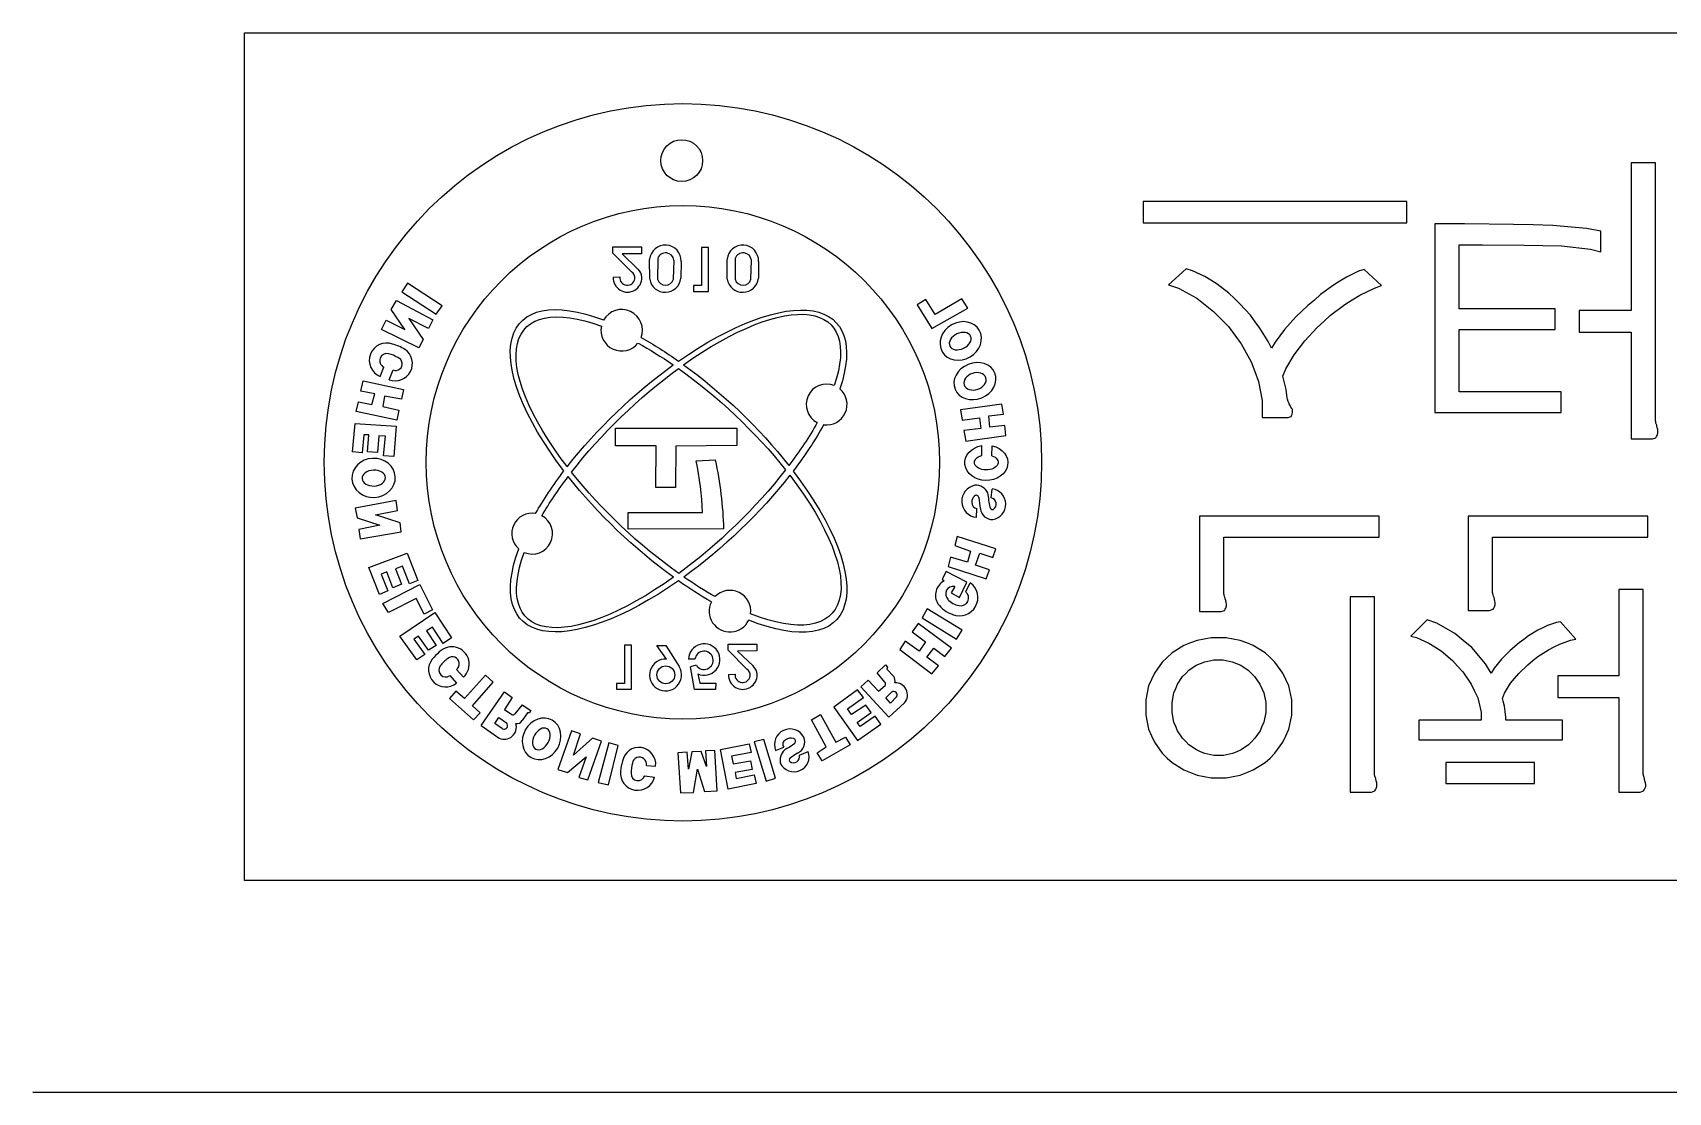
# Model space of a CAD drawing. Header units: inches. Extents: x -0.5 to 7, y 0 to 5.
# Drawn here: x -0.5 to 3.36, y 2.5 to 5 of the extents above; entities that cross this region are included whole.
import ezdxf

# ---------------------------------------------------------------- set-up
doc = ezdxf.new("R2010")
doc.units = ezdxf.units.IN
doc.header["$MEASUREMENT"] = 0

msp = doc.modelspace()

# ---------------------------------------------------------------- linework, layer by layer
for p, q in [((0, 5), (6.35, 5)), ((0, 3), (0, 5)), ((6.35, 3), (0, 3)), ((-0.5, 2.5), (7, 2.5))]:
    msp.add_line(p, q)
at = {"color": 5}
for p, q in [((3.3297, 4.6929), (3.272, 4.6929)), ((3.272, 4.6929), (3.272, 4.3448)), ((3.3297, 4.0853), (3.3297, 4.6929)), ((2.7429, 4.6014), (2.1202, 4.6014)), ((2.1202, 4.6014), (2.1202, 4.5516)), ((2.7429, 4.5516), (2.7429, 4.6014)), ((2.1202, 4.5516), (2.7429, 4.5516)), ((2.8785, 4.5487), (2.8086, 4.5487)), ((2.8086, 4.5487), (2.8086, 4.1041)), ((2.9947, 4.5477), (2.8785, 4.5487)), ((3.041, 4.5466), (2.9947, 4.5477)), ((3.0873, 4.5455), (3.041, 4.5466)), ((3.1671, 4.5379), (3.0873, 4.5455)), ((3.2006, 4.5314), (3.1671, 4.5379)), ((3.2006, 4.4832), (3.2006, 4.5314)), ((2.8662, 4.3484), (2.8662, 4.4997)), ((2.8662, 4.4997), (2.921, 4.4997)), ((2.921, 4.4997), (3.0197, 4.4988)), ((3.0197, 4.4988), (3.0637, 4.4979)), ((3.0637, 4.4979), (3.1077, 4.497)), ((3.1077, 4.497), (3.1761, 4.4896)), ((3.1761, 4.4896), (3.2006, 4.4832)), ((3.2006, 4.4832), (3.2006, 4.4832)), ((2.2218, 4.4428), (2.1807, 4.4053)), ((2.2366, 4.4385), (2.2218, 4.4428)), ((2.642, 4.4413), (2.629, 4.437)), ((2.6831, 4.4032), (2.642, 4.4413)), ((2.1807, 4.4053), (2.2038, 4.3974)), ((2.2659, 4.4251), (2.2366, 4.4385)), ((2.2805, 4.4161), (2.2659, 4.4251)), ((2.2951, 4.4071), (2.2805, 4.4161)), ((2.3227, 4.3855), (2.2951, 4.4071)), ((2.5696, 4.4046), (2.5393, 4.3822)), ((2.585, 4.414), (2.5696, 4.4046)), ((2.6005, 4.4233), (2.585, 4.414)), ((2.629, 4.437), (2.6005, 4.4233)), ((2.6661, 4.3974), (2.6831, 4.4032)), ((2.2038, 4.3974), (2.2468, 4.3738)), ((2.2468, 4.3738), (2.2668, 4.3581)), ((2.3357, 4.3729), (2.3227, 4.3855)), ((2.349, 4.3606), (2.3357, 4.3729)), ((2.5245, 4.3693), (2.5094, 4.3567)), ((2.5393, 4.3822), (2.5245, 4.3693)), ((2.5962, 4.3586), (2.6139, 4.3696)), ((2.6139, 4.3696), (2.6315, 4.3806)), ((2.6315, 4.3806), (2.6661, 4.3974)), ((2.2668, 4.3581), (2.2868, 4.3424)), ((2.2868, 4.3424), (2.322, 4.3066)), ((2.3735, 4.3332), (2.349, 4.3606)), ((2.3847, 4.3181), (2.3735, 4.3332)), ((2.4809, 4.3293), (2.4676, 4.3145)), ((2.5094, 4.3567), (2.4809, 4.3293)), ((2.5468, 4.3188), (2.5627, 4.3332)), ((2.5627, 4.3332), (2.5962, 4.3586)), ((3.0925, 4.3484), (2.8662, 4.3484)), ((3.0925, 4.2994), (3.0925, 4.3484)), ((3.272, 4.3448), (3.1495, 4.3448)), ((3.1495, 4.3448), (3.1495, 4.2936)), ((2.322, 4.3066), (2.3371, 4.2864)), ((2.3371, 4.2864), (2.3519, 4.2662)), ((2.3959, 4.303), (2.3847, 4.3181)), ((2.4153, 4.2716), (2.3959, 4.303)), ((2.4542, 4.2997), (2.4323, 4.2702)), ((2.4676, 4.3145), (2.4542, 4.2997)), ((2.5023, 4.2734), (2.531, 4.3044)), ((2.531, 4.3044), (2.5468, 4.3188)), ((2.8662, 4.1523), (2.8662, 4.2994)), ((2.8662, 4.2994), (3.0925, 4.2994)), ((3.1495, 4.2936), (3.272, 4.2936)), ((3.272, 4.2936), (3.272, 4.0414)), ((2.3519, 4.2662), (2.3753, 4.2232)), ((2.4236, 4.2554), (2.4153, 4.2716)), ((2.4323, 4.2702), (2.4236, 4.2554)), ((2.4768, 4.2403), (2.4895, 4.2568)), ((2.4895, 4.2568), (2.5023, 4.2734)), ((2.3753, 4.2232), (2.384, 4.2003)), ((2.4571, 4.2068), (2.4768, 4.2403)), ((2.384, 4.2003), (2.3926, 4.1774)), ((2.3926, 4.1774), (2.4013, 4.1322)), ((2.4503, 4.1898), (2.4571, 4.2068)), ((2.4521, 4.1833), (2.4503, 4.1898)), ((2.4551, 4.1705), (2.4521, 4.1833)), ((2.4564, 4.1642), (2.4551, 4.1705)), ((2.4013, 4.1322), (2.4013, 4.1098)), ((2.4577, 4.1579), (2.4564, 4.1642)), ((2.4596, 4.1451), (2.4577, 4.1579)), ((2.4604, 4.1386), (2.4596, 4.1451)), ((2.4611, 4.1354), (2.4604, 4.1386)), ((2.4629, 4.1296), (2.4611, 4.1354)), ((3.1069, 4.1523), (2.8662, 4.1523)), ((3.1069, 4.1041), (3.1069, 4.1523)), ((2.4013, 4.1098), (2.4013, 4.0918)), ((2.4013, 4.0918), (2.4568, 4.0918)), ((2.4568, 4.0918), (2.4625, 4.0918)), ((2.4625, 4.0918), (2.4696, 4.0945)), ((2.464, 4.1271), (2.4629, 4.1296)), ((2.465, 4.1246), (2.464, 4.1271)), ((2.4672, 4.1203), (2.465, 4.1246)), ((2.4683, 4.1185), (2.4672, 4.1203)), ((2.4694, 4.1167), (2.4683, 4.1185)), ((2.4712, 4.1136), (2.4694, 4.1167)), ((2.4696, 4.0945), (2.4708, 4.0972)), ((2.4708, 4.0972), (2.4721, 4.0999)), ((2.4719, 4.1123), (2.4712, 4.1136)), ((2.4726, 4.1111), (2.4719, 4.1123)), ((2.4721, 4.0999), (2.4733, 4.1044)), ((2.4733, 4.108), (2.4726, 4.1111)), ((2.4733, 4.1062), (2.4733, 4.108)), ((2.4733, 4.1044), (2.4733, 4.1062)), ((2.8086, 4.1041), (3.1069, 4.1041)), ((3.3297, 4.0842), (3.3297, 4.0853)), ((3.33, 4.0817), (3.3297, 4.0842)), ((3.3304, 4.0803), (3.33, 4.0817)), ((3.3307, 4.0788), (3.3304, 4.0803)), ((3.3318, 4.0756), (3.3307, 4.0788)), ((3.3325, 4.0738), (3.3318, 4.0756)), ((3.3329, 4.072), (3.3325, 4.0738)), ((3.3338, 4.068), (3.3329, 4.072)), ((3.3343, 4.0659), (3.3338, 4.068)), ((3.3338, 4.05), (3.3354, 4.055)), ((3.3349, 4.0637), (3.3343, 4.0659)), ((3.3354, 4.0594), (3.3349, 4.0637)), ((3.3354, 4.0572), (3.3354, 4.0594)), ((3.3354, 4.055), (3.3354, 4.0572)), ((3.272, 4.0414), (3.316, 4.0414)), ((3.316, 4.0414), (3.3224, 4.0414)), ((3.3224, 4.0414), (3.3306, 4.0442)), ((3.3306, 4.0442), (3.3322, 4.0471)), ((3.3322, 4.0471), (3.3338, 4.05)), ((2.6773, 3.8595), (2.2535, 3.8595)), ((2.2535, 3.8595), (2.2535, 3.634)), ((2.6773, 3.8098), (2.6773, 3.8595)), ((3.3114, 3.8595), (2.8876, 3.8595)), ((2.8876, 3.8595), (2.8876, 3.6368)), ((3.3114, 3.8098), (3.3114, 3.8595)), ((2.3112, 3.8098), (2.6773, 3.8098)), ((2.3112, 3.6772), (2.3112, 3.8098)), ((2.9453, 3.8098), (3.3114, 3.8098)), ((2.9453, 3.6801), (2.9453, 3.8098)), ((2.3112, 3.6761), (2.3112, 3.6772)), ((2.3115, 3.6736), (2.3112, 3.6761)), ((2.3119, 3.6722), (2.3115, 3.6736)), ((2.3123, 3.6707), (2.3119, 3.6722)), ((2.3133, 3.6675), (2.3123, 3.6707)), ((2.3141, 3.6657), (2.3133, 3.6675)), ((2.6665, 3.6686), (2.6088, 3.6686)), ((2.6088, 3.6686), (2.6088, 3.208)), ((2.6665, 3.252), (2.6665, 3.6686)), ((2.9453, 3.679), (2.9453, 3.6801)), ((2.9457, 3.6765), (2.9453, 3.679)), ((2.946, 3.675), (2.9457, 3.6765)), ((2.9464, 3.6736), (2.946, 3.675)), ((2.9475, 3.6704), (2.9464, 3.6736)), ((2.9482, 3.6686), (2.9475, 3.6704)), ((2.9486, 3.6671), (2.9482, 3.6686)), ((2.9495, 3.6635), (2.9486, 3.6671)), ((3.3006, 3.6866), (3.243, 3.6866)), ((3.243, 3.6866), (3.243, 3.4826)), ((3.3006, 3.252), (3.3006, 3.6866)), ((2.2535, 3.634), (2.2982, 3.634)), ((2.2982, 3.634), (2.3043, 3.634)), ((2.3043, 3.634), (2.3121, 3.6368)), ((2.3121, 3.6368), (2.3137, 3.6397)), ((2.3137, 3.6397), (2.3153, 3.6426)), ((2.3144, 3.6642), (2.3141, 3.6657)), ((2.3153, 3.6606), (2.3144, 3.6642)), ((2.3159, 3.6585), (2.3153, 3.6606)), ((2.3153, 3.6426), (2.3169, 3.6477)), ((2.3164, 3.6563), (2.3159, 3.6585)), ((2.3169, 3.652), (2.3164, 3.6563)), ((2.3169, 3.6498), (2.3169, 3.652)), ((2.3169, 3.6477), (2.3169, 3.6498)), ((2.8876, 3.6368), (2.9316, 3.6368)), ((2.9316, 3.6368), (2.9381, 3.6368)), ((2.9381, 3.6368), (2.9462, 3.6397)), ((2.9462, 3.6397), (2.9478, 3.6426)), ((2.9478, 3.6426), (2.9494, 3.6455)), ((2.9494, 3.6455), (2.9511, 3.6505)), ((2.95, 3.6613), (2.9495, 3.6635)), ((2.9505, 3.6592), (2.95, 3.6613)), ((2.9511, 3.6549), (2.9505, 3.6592)), ((2.9511, 3.6527), (2.9511, 3.6549)), ((2.9511, 3.6505), (2.9511, 3.6527)), ((2.7911, 3.6145), (2.7522, 3.5763)), ((2.8134, 3.6069), (2.7911, 3.6145)), ((2.8558, 3.5826), (2.8134, 3.6069)), ((3.0523, 3.5905), (3.03, 3.5767)), ((3.0635, 3.5961), (3.0523, 3.5905)), ((3.0747, 3.6017), (3.0635, 3.5961)), ((3.0956, 3.6087), (3.0747, 3.6017)), ((3.1053, 3.6102), (3.0956, 3.6087)), ((3.1413, 3.5691), (3.1053, 3.6102)), ((2.2166, 3.5541), (2.189, 3.537)), ((2.2322, 3.5601), (2.2166, 3.5541)), ((2.2479, 3.566), (2.2322, 3.5601)), ((2.2813, 3.572), (2.2479, 3.566)), ((2.2989, 3.572), (2.2813, 3.572)), ((2.3162, 3.572), (2.2989, 3.572)), ((2.3492, 3.566), (2.3162, 3.572)), ((2.3649, 3.5601), (2.3492, 3.566)), ((2.3805, 3.5541), (2.3649, 3.5601)), ((2.4081, 3.537), (2.3805, 3.5541)), ((2.7522, 3.5763), (2.7658, 3.5727)), ((2.7658, 3.5727), (2.7943, 3.5599)), ((2.7943, 3.5599), (2.8091, 3.5507)), ((2.8758, 3.5659), (2.8558, 3.5826)), ((2.8958, 3.5491), (2.8758, 3.5659)), ((3.0076, 3.5605), (2.9864, 3.5423)), ((3.0188, 3.5684), (3.0076, 3.5605)), ((3.03, 3.5767), (3.0188, 3.5684)), ((3.0905, 3.5507), (3.1037, 3.5574)), ((3.1037, 3.5574), (3.1291, 3.5666)), ((3.1291, 3.5666), (3.1413, 3.5691)), ((2.1656, 3.515), (2.1472, 3.4891)), ((2.1771, 3.5259), (2.1656, 3.515)), ((2.189, 3.537), (2.1771, 3.5259)), ((2.2557, 3.5118), (2.2658, 3.5159)), ((2.2658, 3.5159), (2.2874, 3.5201)), ((2.2874, 3.5201), (2.2989, 3.5201)), ((2.2989, 3.5201), (2.3097, 3.5201)), ((2.3097, 3.5201), (2.3306, 3.5159)), ((2.3306, 3.5159), (2.3407, 3.5118)), ((2.42, 3.5259), (2.4081, 3.537)), ((2.4315, 3.515), (2.42, 3.5259)), ((2.4501, 3.4891), (2.4315, 3.515)), ((2.8091, 3.5507), (2.8239, 3.5415)), ((2.8239, 3.5415), (2.8505, 3.519)), ((2.8505, 3.519), (2.8624, 3.5057)), ((2.9287, 3.5107), (2.8958, 3.5491)), ((2.9662, 3.5217), (2.9489, 3.5003)), ((2.9763, 3.532), (2.9662, 3.5217)), ((2.9864, 3.5423), (2.9763, 3.532)), ((3.0285, 3.5089), (3.0404, 3.5187)), ((3.0404, 3.5187), (3.0523, 3.528)), ((3.0523, 3.528), (3.0774, 3.5441)), ((3.0774, 3.5441), (3.0905, 3.5507)), ((2.1404, 3.474), (2.1335, 3.4588)), ((2.1472, 3.4891), (2.1404, 3.474)), ((2.2016, 3.463), (2.2135, 3.4808)), ((2.2135, 3.4808), (2.2211, 3.4884)), ((2.2211, 3.4884), (2.2283, 3.4959)), ((2.2283, 3.4959), (2.2456, 3.5077)), ((2.2456, 3.5077), (2.2557, 3.5118)), ((2.3407, 3.5118), (2.3508, 3.5077)), ((2.3508, 3.5077), (2.3685, 3.4959)), ((2.3685, 3.4959), (2.376, 3.4884)), ((2.376, 3.4884), (2.3836, 3.4808)), ((2.3836, 3.4808), (2.3959, 3.463)), ((2.4571, 3.474), (2.4501, 3.4891)), ((2.4641, 3.4588), (2.4571, 3.474)), ((2.8624, 3.5057), (2.8747, 3.4923)), ((2.8747, 3.4923), (2.8947, 3.4628)), ((2.9417, 3.4891), (2.9287, 3.5107)), ((2.9489, 3.5003), (2.9417, 3.4891)), ((2.9875, 3.4651), (2.9972, 3.4765)), ((2.9972, 3.4765), (3.0069, 3.4878)), ((3.0069, 3.4878), (3.0285, 3.5089)), ((3.243, 3.4826), (3.0988, 3.4826)), ((3.0988, 3.4826), (3.0988, 3.4314)), ((2.1335, 3.4588), (2.1267, 3.4257)), ((2.1887, 3.4199), (2.193, 3.4424)), ((2.193, 3.4424), (2.1973, 3.4527)), ((2.1973, 3.4527), (2.2016, 3.463)), ((2.3959, 3.463), (2.4005, 3.4527)), ((2.4005, 3.4527), (2.4052, 3.4424)), ((2.4052, 3.4424), (2.4099, 3.4199)), ((2.4712, 3.4257), (2.4641, 3.4588)), ((2.8947, 3.4628), (2.9024, 3.4466)), ((2.9024, 3.4466), (2.9102, 3.4304)), ((2.9684, 3.4293), (2.9731, 3.4415)), ((2.9731, 3.4415), (2.9875, 3.4651)), ((2.1267, 3.4257), (2.1267, 3.4077)), ((2.1267, 3.4077), (2.1267, 3.3896)), ((2.1267, 3.4077), (2.1267, 3.4077)), ((2.1887, 3.4077), (2.1887, 3.4199)), ((2.1887, 3.3958), (2.1887, 3.4077)), ((2.1887, 3.4077), (2.1887, 3.4077)), ((2.4099, 3.4199), (2.4099, 3.4077)), ((2.4099, 3.4077), (2.4099, 3.3958)), ((2.4712, 3.4077), (2.4712, 3.4257)), ((2.4712, 3.3896), (2.4712, 3.4077)), ((2.9102, 3.4304), (2.9179, 3.3968)), ((2.9179, 3.3968), (2.9179, 3.3796)), ((2.9702, 3.4232), (2.9684, 3.4293)), ((2.9731, 3.4107), (2.9702, 3.4232)), ((2.9741, 3.4044), (2.9731, 3.4107)), ((2.9752, 3.3981), (2.9741, 3.4044)), ((2.9763, 3.3853), (2.9752, 3.3981)), ((3.0988, 3.4314), (3.243, 3.4314)), ((3.243, 3.4314), (3.243, 3.208)), ((2.1267, 3.3896), (2.1335, 3.3565)), ((2.193, 3.3736), (2.1887, 3.3958)), ((2.1973, 3.3633), (2.193, 3.3736)), ((2.2016, 3.3531), (2.1973, 3.3633)), ((2.4009, 3.3633), (2.3964, 3.3531)), ((2.4054, 3.3736), (2.4009, 3.3633)), ((2.4099, 3.3958), (2.4054, 3.3736)), ((2.4641, 3.3565), (2.4712, 3.3896)), ((2.9179, 3.3781), (2.7709, 3.3781)), ((2.7709, 3.3781), (2.7709, 3.3313)), ((2.9179, 3.3796), (2.9179, 3.3781)), ((2.9763, 3.3788), (2.9763, 3.3853)), ((2.9763, 3.3781), (2.9763, 3.3788)), ((3.1104, 3.3781), (2.9763, 3.3781)), ((3.1104, 3.3313), (3.1104, 3.3781)), ((2.1335, 3.3565), (2.1404, 3.3414)), ((2.1404, 3.3414), (2.1472, 3.3262)), ((2.1472, 3.3262), (2.1656, 3.2999)), ((2.2135, 3.3352), (2.2016, 3.3531)), ((2.2211, 3.3277), (2.2135, 3.3352)), ((2.2286, 3.3201), (2.2211, 3.3277)), ((2.2461, 3.308), (2.2286, 3.3201)), ((2.3692, 3.3201), (2.3515, 3.308)), ((2.3768, 3.3277), (2.3692, 3.3201)), ((2.3843, 3.3352), (2.3768, 3.3277)), ((2.3964, 3.3531), (2.3843, 3.3352)), ((2.4315, 3.2999), (2.4501, 3.3262)), ((2.4501, 3.3262), (2.4571, 3.3414)), ((2.4571, 3.3414), (2.4641, 3.3565)), ((2.7709, 3.3313), (3.1104, 3.3313)), ((2.1656, 3.2999), (2.1771, 3.2887)), ((2.1771, 3.2887), (2.189, 3.2779)), ((2.256, 3.3035), (2.2461, 3.308)), ((2.2659, 3.299), (2.256, 3.3035)), ((2.2874, 3.2945), (2.2659, 3.299)), ((2.2989, 3.2945), (2.2874, 3.2945)), ((2.3101, 3.2945), (2.2989, 3.2945)), ((2.3314, 3.299), (2.3101, 3.2945)), ((2.3414, 3.3035), (2.3314, 3.299)), ((2.3515, 3.308), (2.3414, 3.3035)), ((2.4081, 3.2779), (2.42, 3.2887)), ((2.42, 3.2887), (2.4315, 3.2999)), ((2.189, 3.2779), (2.2166, 3.2608)), ((2.2166, 3.2608), (2.2322, 3.2545)), ((2.2322, 3.2545), (2.2479, 3.2482)), ((2.2479, 3.2482), (2.2813, 3.2419)), ((2.3162, 3.2419), (2.3492, 3.2482)), ((2.3492, 3.2482), (2.3649, 3.2545)), ((2.3649, 3.2545), (2.3805, 3.2608)), ((2.3805, 3.2608), (2.4081, 3.2779)), ((2.6665, 3.2509), (2.6665, 3.252)), ((2.6668, 3.2484), (2.6665, 3.2509)), ((2.6672, 3.2469), (2.6668, 3.2484)), ((2.6676, 3.2455), (2.6672, 3.2469)), ((2.6686, 3.2423), (2.6676, 3.2455)), ((2.6694, 3.2405), (2.6686, 3.2423)), ((3.044, 3.2779), (2.835, 3.2779)), ((2.835, 3.2779), (2.835, 3.2289)), ((3.044, 3.2289), (3.044, 3.2779)), ((3.3006, 3.2509), (3.3006, 3.252)), ((3.301, 3.2484), (3.3006, 3.2509)), ((3.3013, 3.2469), (3.301, 3.2484)), ((3.3017, 3.2455), (3.3013, 3.2469)), ((3.3028, 3.2423), (3.3017, 3.2455)), ((3.3035, 3.2405), (3.3028, 3.2423)), ((2.2813, 3.2419), (2.2989, 3.2419)), ((2.2989, 3.2419), (2.3162, 3.2419)), ((2.6088, 3.208), (2.6528, 3.208)), ((2.6528, 3.208), (2.6593, 3.208)), ((2.6593, 3.208), (2.6674, 3.2109)), ((2.6674, 3.2109), (2.669, 3.2138)), ((2.669, 3.2138), (2.6706, 3.2167)), ((2.6697, 3.2386), (2.6694, 3.2405)), ((2.6706, 3.2347), (2.6697, 3.2386)), ((2.6712, 3.2325), (2.6706, 3.2347)), ((2.6706, 3.2167), (2.6723, 3.2217)), ((2.6717, 3.2304), (2.6712, 3.2325)), ((2.6723, 3.226), (2.6717, 3.2304)), ((2.6723, 3.2239), (2.6723, 3.226)), ((2.6723, 3.2217), (2.6723, 3.2239)), ((2.835, 3.2289), (3.044, 3.2289)), ((3.243, 3.208), (3.2869, 3.208)), ((3.2869, 3.208), (3.2934, 3.208)), ((3.2934, 3.208), (3.3015, 3.2109)), ((3.3015, 3.2109), (3.3031, 3.2138)), ((3.3031, 3.2138), (3.3048, 3.2167)), ((3.3039, 3.2386), (3.3035, 3.2405)), ((3.3048, 3.2347), (3.3039, 3.2386)), ((3.3053, 3.2325), (3.3048, 3.2347)), ((3.3048, 3.2167), (3.3064, 3.2217)), ((3.3058, 3.2304), (3.3053, 3.2325)), ((3.3064, 3.226), (3.3058, 3.2304)), ((3.3064, 3.2239), (3.3064, 3.226)), ((3.3064, 3.2217), (3.3064, 3.2239))]:
    msp.add_line(p, q, dxfattribs=at)
at = {"color": 1}
for p, q in [((0.8688, 4.4802), (0.8688, 4.4945)), ((0.8688, 4.4945), (0.9364, 4.4945)), ((0.9134, 4.4358), (0.8688, 4.4802)), ((0.9364, 4.4786), (0.8911, 4.4784)), ((0.8911, 4.4784), (0.9284, 4.4424)), ((0.9364, 4.4945), (0.9364, 4.4786)), ((1.0781, 4.4936), (1.078, 4.4033)), ((1.0945, 4.4936), (1.0781, 4.4936)), ((1.0945, 4.3894), (1.0945, 4.4936)), ((0.956, 4.4187), (0.9559, 4.4653)), ((0.9749, 4.4675), (0.9748, 4.4181)), ((1.0122, 4.4183), (1.0134, 4.4634)), ((1.0302, 4.4604), (1.0295, 4.4206)), ((1.1389, 4.4187), (1.1387, 4.4653)), ((1.1578, 4.4675), (1.1576, 4.4181)), ((1.195, 4.4183), (1.1963, 4.4634)), ((1.2131, 4.4604), (1.2124, 4.4206)), ((0.3841, 4.4092), (0.3709, 4.3887)), ((0.4661, 4.3556), (0.3841, 4.4092)), ((0.8698, 4.4233), (0.8852, 4.4237)), ((1.078, 4.4033), (1.0595, 4.4033)), ((1.0595, 4.4033), (1.0595, 4.3894)), ((0.3462, 4.3472), (0.3583, 4.3679)), ((0.3583, 4.3679), (0.4443, 4.3227)), ((0.3709, 4.3887), (0.4522, 4.3358)), ((1.0595, 4.3894), (1.0945, 4.3894)), ((1.6078, 4.3707), (1.5873, 4.3581)), ((1.6296, 4.3352), (1.6078, 4.3707)), ((1.6928, 4.372), (1.6296, 4.3352)), ((1.7065, 4.3504), (1.6928, 4.372)), ((0.378, 4.2996), (0.3462, 4.3472)), ((0.4343, 4.3024), (0.3875, 4.3259)), ((0.3875, 4.3259), (0.4214, 4.2761)), ((0.4522, 4.3358), (0.4661, 4.3556)), ((1.5873, 4.3581), (1.6217, 4.3018)), ((1.6217, 4.3018), (1.7065, 4.3504)), ((0.3228, 4.3001), (0.3338, 4.3219)), ((0.4109, 4.2562), (0.3228, 4.3001)), ((0.3338, 4.3219), (0.378, 4.2996)), ((0.4443, 4.3227), (0.4343, 4.3024)), ((0.4214, 4.2761), (0.4109, 4.2562)), ((0.3201, 4.189), (0.3286, 4.2112)), ((0.2742, 4.1541), (0.28, 4.1783)), ((0.28, 4.1783), (0.3749, 4.1585)), ((0.3412, 4.1813), (0.3507, 4.2044)), ((0.3071, 4.148), (0.2742, 4.1541)), ((0.3005, 4.123), (0.3071, 4.148)), ((0.3302, 4.1425), (0.326, 4.1178)), ((0.3702, 4.1351), (0.3302, 4.1425)), ((0.3749, 4.1585), (0.3702, 4.1351)), ((0.2633, 4.1059), (0.2692, 4.1291)), ((0.3591, 4.0857), (0.2633, 4.1059)), ((0.2692, 4.1291), (0.3005, 4.123)), ((0.326, 4.1178), (0.3641, 4.1091)), ((0.3641, 4.1091), (0.3591, 4.0857)), ((1.7871, 4.1237), (1.6895, 4.1105)), ((1.6895, 4.1105), (1.6933, 4.086)), ((1.6933, 4.086), (1.7346, 4.0915)), ((1.7346, 4.0915), (1.7377, 4.0663)), ((1.756, 4.0959), (1.7906, 4.1003)), ((1.7588, 4.0696), (1.756, 4.0959)), ((1.7906, 4.1003), (1.7871, 4.1237)), ((0.2547, 4.0109), (0.2613, 4.0782)), ((0.2613, 4.0782), (0.3581, 4.0714)), ((0.3581, 4.0714), (0.3523, 3.9999)), ((0.8752, 4.0254), (0.8756, 4.0666)), ((0.8756, 4.0666), (1.1619, 4.0666)), ((1.1619, 4.0666), (1.1619, 4.0257)), ((1.7377, 4.0663), (1.6975, 4.0617)), ((1.6975, 4.0617), (1.7019, 4.0359)), ((1.7939, 4.0734), (1.7588, 4.0696)), ((1.7968, 4.0496), (1.7939, 4.0734)), ((0.2818, 4.0514), (0.2776, 4.0088)), ((0.2934, 4.0509), (0.2818, 4.0514)), ((0.2902, 4.0114), (0.2934, 4.0509)), ((0.3165, 4.0488), (0.3136, 4.0098)), ((0.3323, 4.0482), (0.3165, 4.0488)), ((0.3281, 4.0017), (0.3323, 4.0482)), ((0.9714, 4.0255), (0.8752, 4.0254)), ((0.9704, 3.9271), (0.9714, 4.0255)), ((1.0174, 4.0241), (1.0166, 3.9272)), ((1.1619, 4.0257), (1.0174, 4.0241)), ((1.7019, 4.0359), (1.7968, 4.0496)), ((1.7395, 4.0258), (1.7395, 4.0259)), ((1.7395, 4.0023), (1.7395, 4.0258)), ((1.7634, 4.0018), (1.7639, 4.0254)), ((0.2776, 4.0088), (0.2547, 4.0109)), ((0.3136, 4.0098), (0.2902, 4.0114)), ((0.3523, 3.9999), (0.3281, 4.0017)), ((1.0653, 3.99), (1.1112, 3.9921)), ((1.7395, 4.0023), (1.7395, 4.0023)), ((1.0166, 3.9272), (0.9704, 3.9271)), ((1.762, 3.9027), (1.7645, 3.9234)), ((0.3578, 3.8963), (0.261, 3.8779)), ((0.261, 3.8779), (0.2654, 3.8556)), ((0.3086, 3.8627), (0.3609, 3.8724)), ((0.3672, 3.8437), (0.3086, 3.8627)), ((0.3609, 3.8724), (0.3578, 3.8963)), ((0.905, 3.8677), (1.0806, 3.868)), ((0.905, 3.8288), (0.905, 3.8677)), ((1.7271, 3.8565), (1.7284, 3.8776)), ((0.2654, 3.8556), (0.3188, 3.8379)), ((0.3188, 3.8379), (0.2699, 3.8282)), ((0.2699, 3.8282), (0.2726, 3.8056)), ((0.2726, 3.8056), (0.3699, 3.8227)), ((0.3699, 3.8227), (0.3672, 3.8437)), ((1.1311, 3.8293), (0.905, 3.8288)), ((1.6815, 3.811), (1.6764, 3.79)), ((1.6764, 3.79), (1.7134, 3.7769)), ((1.7728, 3.782), (1.6815, 3.811)), ((0.2933, 3.7385), (0.3835, 3.7722)), ((0.3835, 3.7722), (0.4085, 3.7078)), ((1.6659, 3.7622), (1.66, 3.7403)), ((1.7063, 3.7504), (1.6659, 3.7622)), ((1.7134, 3.7769), (1.7063, 3.7504)), ((1.7248, 3.7437), (1.7353, 3.7723)), ((1.7353, 3.7723), (1.7656, 3.7618)), ((1.7656, 3.7618), (1.7728, 3.782)), ((0.3183, 3.6746), (0.2933, 3.7385)), ((0.3354, 3.7277), (0.3223, 3.7227)), ((0.3223, 3.7227), (0.338, 3.6828)), ((0.3496, 3.6904), (0.3354, 3.7277)), ((0.373, 3.7412), (0.3562, 3.7348)), ((0.3562, 3.7348), (0.3704, 3.6986)), ((0.3891, 3.6993), (0.373, 3.7412)), ((0.4085, 3.7078), (0.3891, 3.6993)), ((1.6558, 3.7286), (1.6466, 3.7104)), ((1.6466, 3.7104), (1.6508, 3.7067)), ((1.7045, 3.7033), (1.6558, 3.7286)), ((1.66, 3.7403), (1.75, 3.7113)), ((1.758, 3.7327), (1.7248, 3.7437)), ((1.75, 3.7113), (1.758, 3.7327)), ((0.338, 3.6828), (0.3183, 3.6746)), ((0.3262, 3.6533), (0.4132, 3.6983)), ((0.3704, 3.6986), (0.3496, 3.6904)), ((0.4132, 3.6983), (0.4438, 3.6381)), ((1.6758, 3.6936), (1.6671, 3.6781)), ((1.6671, 3.6781), (1.6868, 3.6678)), ((1.6868, 3.6678), (1.7045, 3.7033)), ((1.7019, 3.6804), (1.7121, 3.7023)), ((0.3396, 3.632), (0.3262, 3.6533)), ((0.4048, 3.6649), (0.3396, 3.632)), ((0.3667, 3.5765), (0.449, 3.632)), ((0.4235, 3.6281), (0.4048, 3.6649)), ((0.4438, 3.6381), (0.4235, 3.6281)), ((0.449, 3.632), (0.4882, 3.5726)), ((1.611, 3.6406), (1.5991, 3.6193)), ((1.6933, 3.5907), (1.611, 3.6406)), ((0.4432, 3.5973), (0.4296, 3.5889)), ((0.469, 3.5589), (0.4432, 3.5973)), ((1.5899, 3.6057), (1.5757, 3.5865)), ((1.668, 3.5478), (1.5899, 3.6057)), ((1.5991, 3.6193), (1.6801, 3.5694)), ((1.6801, 3.5694), (1.6933, 3.5907)), ((0.4064, 3.52), (0.3667, 3.5765)), ((0.4104, 3.5763), (0.3996, 3.5689)), ((0.3996, 3.5689), (0.4253, 3.5329)), ((0.4338, 3.5429), (0.4104, 3.5763)), ((0.4296, 3.5889), (0.4522, 3.5544)), ((0.4522, 3.5544), (0.4338, 3.5429)), ((0.4882, 3.5726), (0.469, 3.5589)), ((0.8966, 3.555), (0.8964, 3.4648)), ((0.913, 3.555), (0.8966, 3.555)), ((0.913, 3.4508), (0.913, 3.555)), ((0.9732, 3.5539), (0.9942, 3.5538)), ((0.9958, 3.5223), (0.9732, 3.5539)), ((0.9942, 3.5538), (1.0256, 3.5043)), ((1.141, 3.5429), (1.141, 3.5572)), ((1.141, 3.5572), (1.2085, 3.5572)), ((1.2085, 3.5572), (1.2085, 3.5413)), ((1.5591, 3.5646), (1.546, 3.5447)), ((1.5918, 3.541), (1.5591, 3.5646)), ((1.5757, 3.5865), (1.607, 3.5625)), ((1.607, 3.5625), (1.5918, 3.541)), ((0.4253, 3.5329), (0.4064, 3.52)), ((1.0628, 3.5221), (1.0479, 3.5221)), ((1.1855, 3.4985), (1.141, 3.5429)), ((1.2085, 3.5413), (1.1633, 3.5411)), ((1.1633, 3.5411), (1.2006, 3.5051)), ((1.546, 3.5447), (1.6217, 3.4871)), ((1.6102, 3.5265), (1.6262, 3.5478)), ((1.6372, 3.5065), (1.6102, 3.5265)), ((1.6262, 3.5478), (1.6528, 3.5281)), ((1.6528, 3.5281), (1.668, 3.5478)), ((0.4843, 3.4834), (0.5, 3.4656)), ((0.5166, 3.4795), (0.5, 3.4979)), ((0.5689, 3.4842), (0.5186, 3.429)), ((0.5867, 3.4677), (0.5689, 3.4842)), ((1.066, 3.5077), (1.0521, 3.5037)), ((1.0619, 3.4504), (1.0521, 3.5037)), ((1.0696, 3.4873), (1.0741, 3.4656)), ((1.1419, 3.486), (1.1574, 3.4864)), ((1.4929, 3.4898), (1.5124, 3.5083)), ((1.5113, 3.4675), (1.4929, 3.4898)), ((1.5124, 3.5083), (1.5172, 3.5033)), ((1.5172, 3.5033), (1.5159, 3.4984)), ((1.5159, 3.4984), (1.5322, 3.4809)), ((1.6217, 3.4871), (1.6372, 3.5065)), ((0.4989, 3.4461), (0.4836, 3.429)), ((0.5186, 3.429), (0.4989, 3.4461)), ((0.5378, 3.4122), (0.5867, 3.4677)), ((0.5583, 3.3651), (0.6133, 3.4448)), ((0.6133, 3.4448), (0.6314, 3.4316)), ((0.8964, 3.4648), (0.8779, 3.4647)), ((0.8779, 3.4647), (0.8779, 3.4508)), ((0.8779, 3.4508), (0.913, 3.4508)), ((1.1116, 3.45), (1.0619, 3.4504)), ((1.0741, 3.4656), (1.1118, 3.4654)), ((1.1118, 3.4654), (1.1116, 3.45)), ((1.4461, 3.4497), (1.3909, 3.4084)), ((1.4603, 3.4315), (1.4461, 3.4497)), ((1.454, 3.4568), (1.4719, 3.4724)), ((1.5203, 3.3852), (1.454, 3.4568)), ((1.4719, 3.4724), (1.4958, 3.4468)), ((1.4958, 3.4468), (1.5116, 3.4599)), ((1.5133, 3.4304), (1.527, 3.4441)), ((0.4836, 3.429), (0.5405, 3.379)), ((0.556, 3.3953), (0.5378, 3.4122)), ((0.6314, 3.4316), (0.613, 3.4035)), ((0.613, 3.4035), (0.6304, 3.3916)), ((0.6553, 3.4145), (0.638, 3.393)), ((0.6553, 3.4145), (0.6759, 3.4006)), ((0.6759, 3.4006), (0.6723, 3.3955)), ((1.3909, 3.4084), (1.4466, 3.3297)), ((1.423, 3.4044), (1.4603, 3.4315)), ((1.4324, 3.391), (1.423, 3.4044)), ((1.4664, 3.4134), (1.4324, 3.391)), ((1.479, 3.3963), (1.4664, 3.4134)), ((1.5239, 3.4183), (1.5133, 3.4304)), ((1.5203, 3.3852), (1.5573, 3.4189)), ((1.5388, 3.4328), (1.5239, 3.4183)), ((0.5405, 3.379), (0.556, 3.3953)), ((0.5583, 3.3651), (0.6007, 3.3359)), ((0.5904, 3.3699), (0.6002, 3.3841)), ((0.6084, 3.3575), (0.5904, 3.3699)), ((0.6002, 3.3841), (0.6178, 3.3717)), ((0.6677, 3.3952), (0.6549, 3.3769)), ((0.6723, 3.3955), (0.6677, 3.3952)), ((1.3382, 3.3791), (1.3593, 3.3913)), ((1.3727, 3.3148), (1.3382, 3.3791)), ((1.3593, 3.3913), (1.3955, 3.3257)), ((1.4458, 3.3721), (1.479, 3.3963)), ((1.4524, 3.3629), (1.4458, 3.3721)), ((1.4466, 3.3297), (1.5013, 3.3689)), ((1.4884, 3.3876), (1.4524, 3.3629)), ((1.5013, 3.3689), (1.4884, 3.3876)), ((0.7712, 3.3526), (0.7394, 3.2616)), ((0.7927, 3.3455), (0.7712, 3.3526)), ((0.7764, 3.2955), (0.7927, 3.3455)), ((0.8211, 3.3357), (0.7764, 3.2955)), ((0.8098, 3.2376), (0.8424, 3.3284)), ((0.8424, 3.3284), (0.8211, 3.3357)), ((0.8593, 3.3244), (0.8348, 3.2308)), ((0.8816, 3.3186), (0.8593, 3.3244)), ((1.123, 3.3084), (1.1911, 3.3222)), ((1.1911, 3.3222), (1.1953, 3.3015)), ((1.2256, 3.3325), (1.2027, 3.3266)), ((1.2027, 3.3266), (1.2305, 3.2343)), ((1.2527, 3.241), (1.2256, 3.3325)), ((1.285, 3.3139), (1.2987, 3.3236)), ((1.4291, 3.3198), (1.3631, 3.2824)), ((1.3955, 3.3257), (1.4182, 3.3379)), ((1.4182, 3.3379), (1.4291, 3.3198)), ((0.762, 3.2542), (0.8062, 3.2916)), ((0.8062, 3.2916), (0.7891, 3.2429)), ((0.859, 3.2253), (0.8816, 3.3186)), ((1.0448, 3.3026), (1.0226, 3.3012)), ((1.0226, 3.3012), (1.0285, 3.2066)), ((1.0477, 3.2627), (1.0448, 3.3026)), ((1.0556, 3.3036), (1.0477, 3.2627)), ((1.0773, 3.3038), (1.0556, 3.3036)), ((1.0903, 3.2686), (1.0773, 3.3038)), ((1.1094, 3.3064), (1.0878, 3.3054)), ((1.0878, 3.3054), (1.0903, 3.2686)), ((1.115, 3.2116), (1.1094, 3.3064)), ((1.1413, 3.215), (1.123, 3.3084)), ((1.1953, 3.3015), (1.1493, 3.2929)), ((1.1493, 3.2929), (1.1533, 3.2749)), ((1.1533, 3.2749), (1.194, 3.2821)), ((1.194, 3.2821), (1.1978, 3.2619)), ((1.253, 3.3068), (1.2727, 3.3141)), ((1.3095, 3.2955), (1.3303, 3.3041)), ((1.3509, 3.3013), (1.3727, 3.3148)), ((1.3631, 3.2824), (1.3509, 3.3013)), ((0.7394, 3.2616), (0.762, 3.2542)), ((0.7891, 3.2429), (0.8098, 3.2376)), ((0.9445, 3.247), (0.9674, 3.2438)), ((0.9481, 3.2709), (0.9699, 3.2694)), ((1.0594, 3.2075), (1.0688, 3.2625)), ((1.0688, 3.2625), (1.0852, 3.2098)), ((1.1978, 3.2619), (1.1577, 3.2545)), ((1.1577, 3.2545), (1.1598, 3.2403)), ((1.1598, 3.2403), (1.2027, 3.2492)), ((1.2027, 3.2492), (1.2072, 3.2287)), ((0.8348, 3.2308), (0.859, 3.2253)), ((1.0285, 3.2066), (1.0594, 3.2075)), ((1.0852, 3.2098), (1.115, 3.2116)), ((1.2072, 3.2287), (1.1413, 3.215)), ((1.2305, 3.2343), (1.2527, 3.241))]:
    msp.add_line(p, q, dxfattribs=at)
for centre, radius in [((1.0343, 3.9864), 0.8464), ((1.0317, 4.6983), 0.0493), ((1.0343, 3.9864), 0.6058), ((0.994, 3.4849), 0.0211)]:
    msp.add_circle(centre, radius, dxfattribs=at)
for centre, radius, start, end in [((0.993, 4.4616), 0.0373, 358.0659, 174.2918), ((0.9936, 4.4607), 0.0199, 7.7672, 159.9582), ((1.1758, 4.4616), 0.0373, 358.0659, 174.2918), ((1.1765, 4.4607), 0.0199, 7.7672, 159.9582), ((0.9099, 4.4223), 0.0274, 1.3311, 47.2997), ((0.9035, 4.4217), 0.0338, 177.3497, 2.0504), ((0.9031, 4.422), 0.0179, 174.7488, 351.9862), ((0.9029, 4.4212), 0.018, 354.782, 54.3982), ((0.9926, 4.4246), 0.0371, 189.2001, 353.8091), ((0.9934, 4.4237), 0.0195, 196.4623, 343.9605), ((1.1755, 4.4246), 0.0371, 189.2001, 353.8091), ((1.1763, 4.4237), 0.0195, 196.4623, 343.9605), ((0.89, 4.298), 0.049, 339.2441, 150.5055), ((0.89, 4.298), 0.049, 168.7967, 321.5946), ((0.3351, 4.2269), 0.0408, 69.9599, 248.4956), ((0.3554, 4.2194), 0.0407, 249.5585, 55.3071), ((0.323, 4.1619), 0.1065, 58.6112, 75.8588), ((0.3357, 4.2263), 0.0167, 75.5465, 244.7194), ((0.3223, 4.1684), 0.0761, 58.8131, 76.6351), ((0.3565, 4.2188), 0.0156, 248.0644, 70.4845), ((1.3736, 4.1229), 0.0482, 68.0763, 242.7043), ((1.3736, 4.1229), 0.0482, 261.8307, 49.6287), ((0.4373, 3.8492), 0.6437, 1.6731, 12.6404), ((0.2713, 3.8066), 0.8601, 1.5149, 12.4592), ((1.7308, 3.8947), 0.0383, 100.9854, 264.3348), ((1.7367, 3.892), 0.0206, 134.8364, 180.0154), ((1.7266, 3.9026), 0.00607, 5.9567, 137.7114), ((1.7256, 3.9012), 0.0311, 24.7145, 93.7425), ((10.2736, 5.0282), 8.6147, 187.50366, 187.68563), ((0.6615, 3.7241), 1.1087, 8.074, 9.8713), ((1.7581, 3.8877), 0.0155, 307.9614, 75.3215), ((1.76, 3.8874), 0.0363, 279.265, 82.9354), ((0.6786, 3.8181), 0.0481, 80.6245, 228.666), ((0.6786, 3.8181), 0.0481, 247.2075, 61.4383), ((1.7302, 3.8916), 0.0141, 178.3764, 262.6324), ((1.7648, 3.8803), 0.0288, 188.4208, 272.2564), ((1.7649, 3.8804), 0.00567, 185.3468, 298.8586), ((1.669, 3.6728), 0.0386, 118.2145, 211.4639), ((1.1454, 3.6352), 0.0491, 352.5449, 135.7766), ((1.6724, 3.6758), 0.0181, 79.2098, 224.5428), ((1.6876, 3.6671), 0.0428, 247.1123, 55.208), ((1.6907, 3.6661), 0.0181, 256.3107, 51.9855), ((1.1454, 3.6352), 0.0491, 153.4279, 334.3055), ((1.689, 3.6895), 0.0644, 214.9202, 253.8002), ((1.6932, 3.6933), 0.0453, 221.8428, 261.3975), ((0.4888, 3.5099), 0.0412, 312.3908, 135.2857), ((1.0848, 3.521), 0.037, 245.6747, 178.2416), ((0.4746, 3.497), 0.0405, 142.5848, 308.9141), ((0.7417, 3.2423), 0.4093, 133.5736, 136.9747), ((0.5093, 3.4753), 0.0565, 121.345, 147.0803), ((0.4906, 3.5112), 0.0163, 305.2886, 130.8512), ((0.9935, 3.4846), 0.0377, 86.4336, 31.3794), ((1.0843, 3.5193), 0.0216, 212.4389, 172.6334), ((0.4743, 3.4959), 0.016, 140.8874, 308.6265), ((1.1757, 3.4844), 0.0338, 177.3497, 2.0504), ((1.1752, 3.4848), 0.0179, 174.7488, 351.9862), ((1.175, 3.4839), 0.018, 354.782, 54.3982), ((1.182, 3.485), 0.0274, 1.3311, 47.2997), ((1.5176, 3.4716), 0.0174, 342.1539, 32.621), ((1.507, 3.4635), 0.00583, 322.0337, 42.7879), ((1.5317, 3.4372), 0.00833, 328.2292, 124.643), ((1.5357, 3.4377), 0.0286, 319.0598, 93.1566), ((0.6131, 3.3613), 0.0283, 243.878, 18.4406), ((0.6121, 3.3653), 0.00865, 244.6647, 48.3365), ((0.6336, 3.3953), 0.00489, 228.3712, 332.5428), ((0.643, 3.3837), 0.0137, 257.3326, 330.2988), ((1.2873, 3.3204), 0.0369, 27.6659, 201.6276), ((1.2811, 3.3213), 0.011, 113.1129, 220.7019), ((1.2895, 3.3129), 0.0226, 74.458, 124.5573), ((1.2931, 3.328), 0.00709, 321.8605, 70.0303), ((1.2922, 3.327), 0.0297, 295.5718, 20.6863), ((0.9499, 3.2569), 0.0626, 157.4805, 179.2752), ((0.9309, 3.2744), 0.0393, 352.6891, 170.4745), ((0.9317, 3.2741), 0.0167, 349.0315, 171.0048), ((1.2959, 3.2833), 0.0324, 109.5663, 192.597), ((1.2964, 3.2922), 0.0359, 206.4066, 19.3831), ((1.2922, 3.2839), 0.00682, 106.5289, 210.3892), ((1.2954, 3.2918), 0.0145, 231.3672, 14.4973), ((1.4139, 3.1194), 0.2111, 121.0568, 125.8499), ((0.9278, 3.2532), 0.0407, 173.6177, 346.5811), ((1.0962, 3.24), 0.1846, 168.5321, 176.0841), ((0.9286, 3.2518), 0.0166, 177.2037, 343.309)]:
    msp.add_arc(centre, radius, start, end, dxfattribs=at)
at = {"color": 1, "extrusion": (0, 0, -1)}
for centre, major_axis, ratio, start_param, end_param in [((1.0241, 3.9659), (0.3723, -0.3515), 0.392726, 1.965222, 3.895925), ((1.0241, 3.9659), (-0.3617, 0.3368), 0.379221, 5.127239, 7.019551), ((1.0241, 3.9659), (-0.3719, -0.3504), 0.393504, 1.926286, 3.78112), ((1.0241, 3.9659), (-0.3601, -0.3446), 0.372678, 1.944628, 3.763705), ((1.0241, 3.9659), (-0.3617, 0.3368), 0.379221, 0.979234, 1.198865), ((1.0241, 3.9659), (0.3723, -0.3515), 0.392726, 4.133203, 4.357807), ((1.0241, 3.9659), (-0.3719, -0.3504), 0.393504, 1.202064, 1.894411), ((1.0241, 3.9659), (-0.3601, -0.3446), 0.372678, 1.191882, 1.912119), ((1.0241, 3.9659), (-0.3617, 0.3368), 0.379221, 1.230145, 1.94992), ((1.0241, 3.9659), (0.3723, -0.3515), 0.392726, 4.387483, 5.072445), ((1.0241, 3.9659), (-0.3601, -0.3446), 0.372678, 4.026936, 4.305797), ((1.0241, 3.9659), (-0.3719, -0.3504), 0.393504, 4.024654, 4.316948), ((1.7505, 3.9852), (-0.0508, -0.0001), 0.821388, 1.840054, 7.636553), ((1.7504, 3.9861), (-0.028, -0.0003), 0.629938, 2.060291, 7.459336), ((1.0241, 3.9659), (-0.3719, -0.3504), 0.393504, 0.90782, 1.175355), ((1.0241, 3.9659), (-0.3601, -0.3446), 0.372678, 0.909987, 1.164205), ((1.0241, 3.9659), (0.3723, -0.3515), 0.392726, 1.24589, 1.930853), ((1.0241, 3.9659), (-0.3617, 0.3368), 0.379221, 4.371738, 5.091512), ((1.0241, 3.9659), (-0.3601, -0.3446), 0.372678, 4.333475, 5.053711), ((1.0241, 3.9659), (-0.3719, -0.3504), 0.393504, 4.343657, 5.036003), ((1.0241, 3.9659), (0.3723, -0.3515), 0.392726, 5.106815, 7.06892), ((1.0241, 3.9659), (-0.3617, 0.3368), 0.379221, 1.985646, 3.913853), ((1.0241, 3.9659), (-0.3719, -0.3504), 0.393504, 5.067878, 6.952643), ((1.0241, 3.9659), (-0.3601, -0.3446), 0.372678, 5.08622, 6.936044), ((1.0241, 3.9659), (0.3723, -0.3515), 0.392726, 1.01962, 1.216214), ((1.0241, 3.9659), (-0.3617, 0.3368), 0.379221, 4.146527, 4.340458)]:
    msp.add_ellipse(centre, major_axis=major_axis, ratio=ratio, start_param=start_param, end_param=end_param, dxfattribs=at)
for centre, major_axis, ratio in [((1.69, 4.2727), (-0.0438, -0.0254), 0.863078), ((1.6888, 4.2724), (-0.0245, -0.0116), 0.694597), ((1.7236, 4.178), (-0.0471, -0.019), 0.835503), ((1.7238, 4.1775), (-0.0255, -0.0085), 0.735964), ((0.3045, 3.9496), (-0.0511, -0.0026), 0.902234), ((0.3048, 3.9491), (-0.0275, -0.0011), 0.680963), ((0.701, 3.3339), (-0.025, -0.0439), 0.868594), ((0.7004, 3.3338), (-0.0134, -0.0241), 0.660711)]:
    msp.add_ellipse(centre, major_axis=major_axis, ratio=ratio, dxfattribs=at)

doc.saveas('drawing.dxf')
